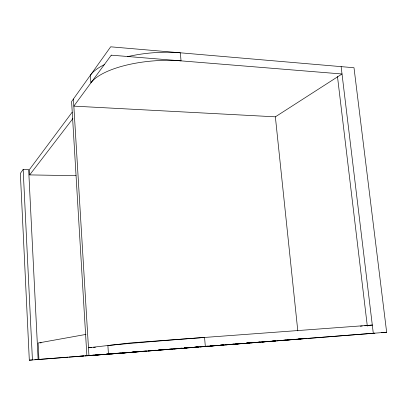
<?xml version="1.0" encoding="UTF-8"?>
<svg xmlns="http://www.w3.org/2000/svg" width="407" height="407" viewBox="0 0 407 407"><rect width="100%" height="100%" fill="white"/><g stroke="black" fill="none" stroke-linecap="round" stroke-linejoin="round"><path stroke-width="0.61" d="M23.163 169.465L20.35 173.407L29.314 360.19L32.428 359.951L23.163 169.465L28.648 169.571L38.116 359.503L34.9 359.752M72.192 112.179L29.431 169.587L29.696 174.908L76.012 175.671M29.696 174.908L72.873 118.579M85.974 334.406L38.105 343.02L38.93 359.442L131.929 352.36M360.327 326.19L362.22 326.012M364.738 325.773L372.303 325.061L131.268 342.857L88.467 347.746L91.626 347.507M29.314 360.19L68.01 357.143M69.098 357.061L78.582 356.313M79.416 356.242L83.639 355.911M84.905 355.815L88.914 355.494M90.593 355.367L93.981 355.092M95.65 354.965L99.049 354.695M100.951 354.543L104.116 354.293M106.4 354.115L109.559 353.866M111.457 353.719L114.616 353.469M116.784 353.296L119.678 353.073M122.207 352.869L125.02 352.645M127.554 352.447L130.087 352.248M132.321 352.07L135.155 351.846M137.688 351.648L140.542 351.424M142.755 351.246L145.599 351.027M148.128 350.824L150.656 350.625M153.185 350.427L155.713 350.229M158.242 350.025L161.121 349.796M163.655 349.598L166.188 349.399M168.991 349.181L171.52 348.982M173.789 348.799L176.577 348.58M179.105 348.382L181.756 348.173M184.269 347.975L186.777 347.776M189.224 347.583L191.804 347.38M194.694 347.151L197.227 346.947M116.01 353.5L86.879 355.799L71.601 101.567L110.668 46.81L353.998 67.74L386.65 332.229L111.462 353.922M117.221 353.403L147.039 351.048M148.306 350.946L152.106 350.646M153.373 350.549L157.168 350.249M158.435 350.147L167.933 349.399M169.2 349.298L173 348.997M174.267 348.896L178.068 348.596M179.334 348.499L183.135 348.199M188.197 347.797L184.402 348.097L188.416 347.787M189.464 347.7L193.264 347.4M194.531 347.298L198.962 346.947L189.509 347.7M200.229 346.845L204.029 346.545M205.296 346.449L209.096 346.148M210.363 346.047L214.163 345.747M219.225 345.35L215.43 345.65L224.527 344.933M220.492 345.248L224.293 344.948M229.36 344.546L225.559 344.846L229.986 344.505M231.257 344.398L240.125 343.696L230.866 344.434M241.392 343.6L245.192 343.299M250.254 342.898L246.459 343.198L255.571 342.48M251.521 342.796L255.321 342.496M256.588 342.399L260.388 342.099M265.456 341.697L261.655 341.997L271.098 341.254M266.488 341.615L276.221 340.847L272.044 341.183M281.283 340.445L277.131 340.776L291.687 339.631M282.137 340.379L286.518 340.033M287.617 339.947L291.529 339.636M292.684 339.545L296.535 339.245M297.751 339.148L300.915 338.899M121.255 353.088L88.945 355.642L73.413 99.033M122.466 352.996L147.232 351.038M148.397 350.946L157.367 350.239M158.516 350.147L168.142 349.389M169.266 349.298L178.276 348.585M179.385 348.499L183.343 348.189M199.817 346.886L204.055 346.55M205.321 346.454L214.392 345.736M241 343.635L245.436 343.284M256.552 342.404L260.643 342.084M306.822 338.436L297.659 339.158L307.153 338.41M199.756 346.754L202.493 346.54M205.016 346.342L207.539 346.148M210.063 345.95L213.019 345.721M215.384 345.538L218.076 345.329M220.162 345.167L223.316 344.922M225.473 344.754L228.627 344.51M230.708 344.347L233.867 344.103M235.561 343.971L239.087 343.696M240.98 343.549L244.393 343.284M249.659 342.877L246.281 343.137L250.061 342.887M251.073 342.765L254.858 342.475M256.374 342.353L260.154 342.058M261.66 341.946L265.201 341.666M266.717 341.554L270.63 341.249M271.769 341.163L275.681 340.857M277.182 340.735L280.967 340.445M281.99 340.369L286.299 340.033M287.276 339.952L291.453 339.631M308.14 338.344L374.878 333.155M381.481 332.631L386.65 332.229M174.232 348.768L176.755 348.575M179.284 348.377L181.812 348.178M184.34 347.985L186.869 347.787M189.397 347.593L191.921 347.395M194.449 347.202L197.609 346.957M200.137 346.759L202.666 346.566M205.194 346.367L207.723 346.174M210.251 345.975L213.41 345.731M215.303 345.584L218.462 345.339M220.36 345.192L223.519 344.948M225.417 344.8L229.207 344.505M231.105 344.358L234.264 344.113M236.157 343.966L239.316 343.722M241.214 343.574L245.004 343.279M251.323 342.791L255.118 342.496M256.379 342.399L260.17 342.104M262.067 341.956L265.857 341.666M76.241 356.496L78.129 356.354M79.385 356.257L83.786 355.916M85.043 355.82L88.812 355.53M90.695 355.387L94.465 355.097M95.721 355.001L99.491 354.711M101.379 354.563L105.148 354.273M106.405 354.176L110.175 353.887M111.432 353.79L115.201 353.5M117.089 353.357L120.859 353.067M122.115 352.971L125.885 352.681M127.773 352.533L136.569 351.862M137.825 351.765L144.109 351.282M93.529 347.364L95.426 347.227M39.983 342.887L41.234 342.801M341.132 66.636L373.295 333.287M337.479 76.526L367.318 326.119M275.361 116.789L297.797 330.871M205.342 346.561L204.563 337.449A70.874 0.758 -4.5 0 0 107.886 345.528L108.44 354.156M104.304 64.652A66.957 24.751 -4.5 0 0 90.41 75.203L90.909 82.88A67.069 24.105 -4.5 0 1 181.039 60.857L180.352 52.803A66.957 24.751 -4.5 0 0 127.391 56.7M111.253 55.169L73.84 106.13L275.366 116.829L342.017 73.988L111.253 55.169M296.754 339.229L292.602 339.56L296.734 339.219"/></g></svg>
